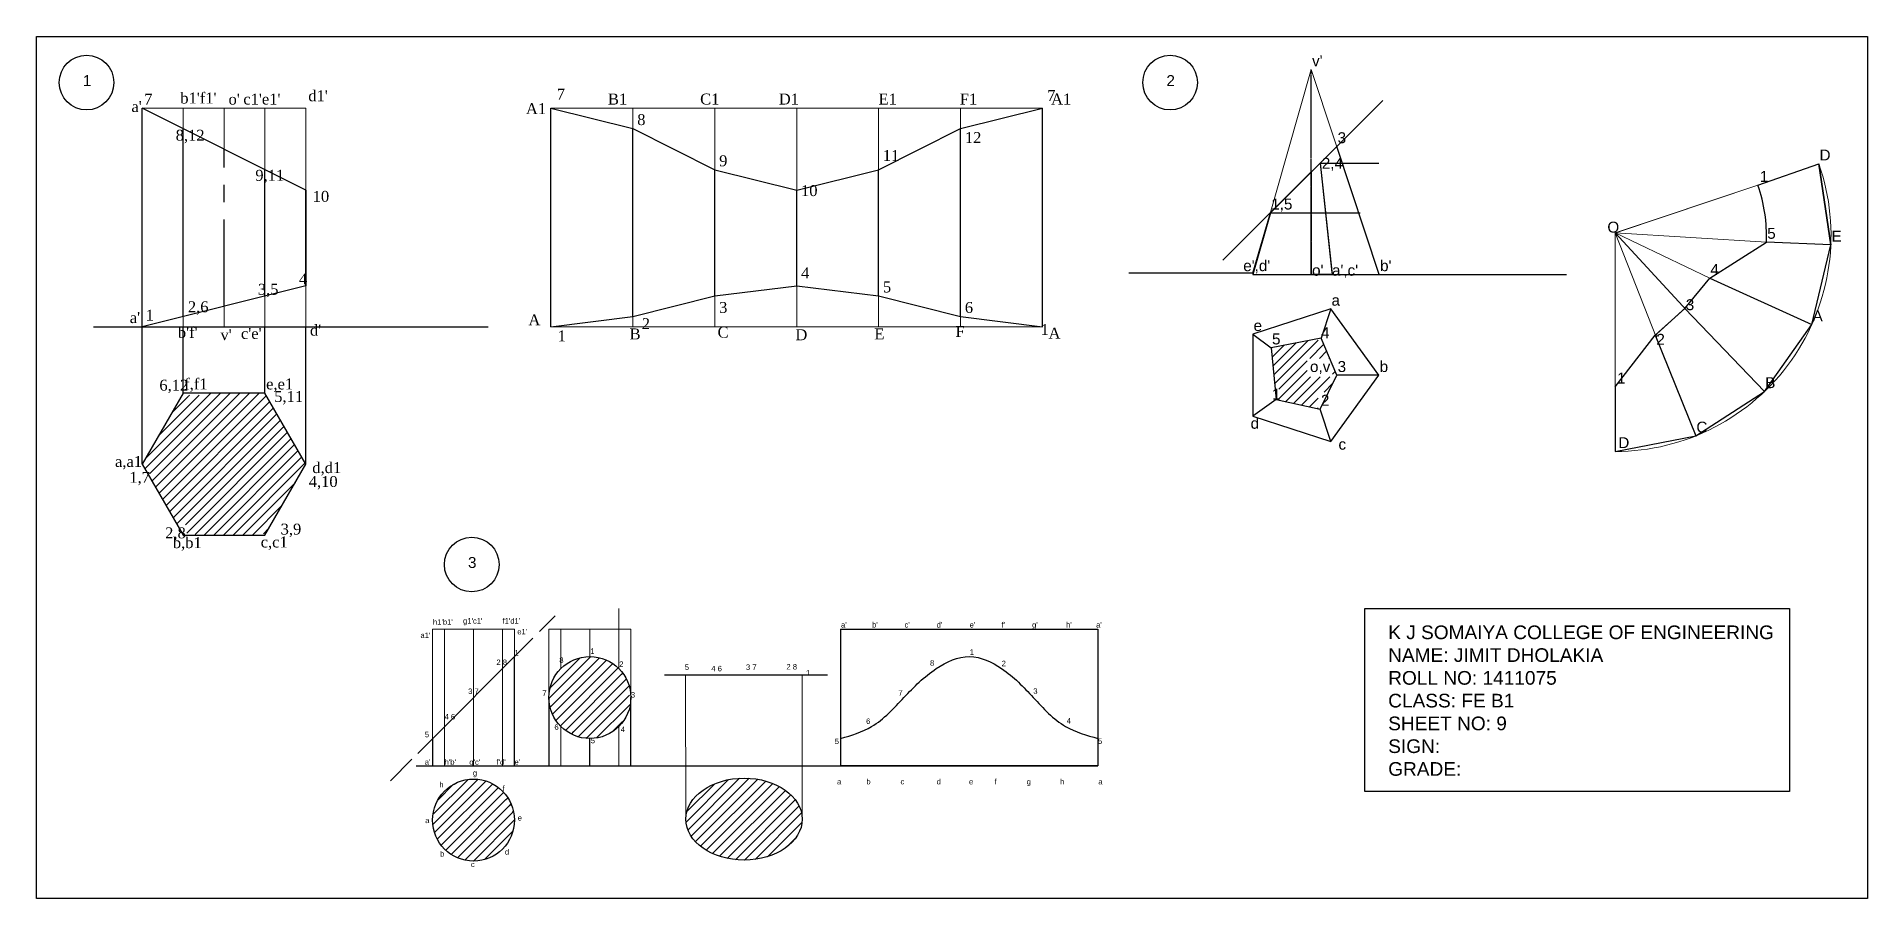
# Model space of a CAD drawing. Header units: millimetres. Extents: x 1564 to 2234, y 1641 to 1956.
import ezdxf

# ---------------------------------------------------------------- set-up
doc = ezdxf.new("R2010")
doc.units = ezdxf.units.MM
doc.linetypes.add('CENTER', pattern=[50.8, 31.75, -6.35, 6.35, -6.35])
doc.linetypes.add('CENTER2', pattern=[1.125, 0.75, -0.125, 0.125, -0.125])
doc.layers.add('AM_8', color=1, linetype='Continuous', lineweight=25)
doc.layers.add('thin', color=7, linetype='Continuous', lineweight=9)
doc.layers.add('center', color=7, linetype='CENTER')
doc.layers.add('centre', color=7, linetype='CENTER2')
doc.styles.get("Standard").update_dxf_attribs({"font": 'ARIAL.TTF'})
pattern_1 = [(45, (103.9152, 30.9328), (-1.767767, 1.767767), [])]

msp = doc.modelspace()

# ---------------------------------------------------------------- hatches: boundary and pattern name
at = {"layer": 'AM_8'}
h = msp.add_hatch(dxfattribs=at)
h.set_pattern_fill('_U', scale=2.5, angle=45, style=0, pattern_type=0)
h.set_pattern_definition([(45, (-16.8725, 0), (-1.767767, 1.767767), [])])
h.paths.add_polyline_path([(2037.04, 1826.08), (2033.27, 1826.08), (2033.27, 1820.07), (2034.07, 1820.07), (2033.97, 1819.87), (2018.82, 1823.18), (2018.82, 1828.32), (2017.36, 1828.32), (2016.05, 1842.32), (2016.79, 1842.46), (2020, 1842.46), (2020, 1843.07), (2033.27, 1845.56), (2033.27, 1844.77), (2034.79, 1844.77), (2037.46, 1838.42), (2029.26, 1838.42), (2029.26, 1831.63), (2038.46, 1831.63), (2038.46, 1836.05), (2039.37, 1833.89), (2039.37, 1832.34), (2040.02, 1832.34), (2040.07, 1832.22)])
h = msp.add_hatch(dxfattribs=at)
h.set_pattern_fill('_U', scale=2.5, angle=45, style=0, pattern_type=0)
h.set_pattern_definition([(45, (0, 0), (-1.767767, 1.767767), [])])
h.paths.add_polyline_path([(1647.79, 1774.2), (1644.95, 1774.2), (1644.95, 1773.73), (1624.4, 1773.73), (1624.4, 1773.95), (1618.87, 1773.95), (1618.87, 1777.53), (1615.33, 1777.53), (1605.25, 1794.98), (1605.25, 1797.86), (1603.59, 1797.86), (1602.52, 1799.71), (1616.9, 1824.61), (1619.67, 1824.61), (1619.67, 1824.96), (1626.34, 1824.96), (1626.34, 1825.69), (1646.93, 1825.69), (1646.93, 1825.06), (1647.89, 1825.06), (1649.9, 1821.57), (1649.9, 1820.45), (1650.55, 1820.45), (1662.52, 1799.71)])
h = msp.add_hatch(dxfattribs=at)
h.set_pattern_fill('_U', scale=2.5, angle=45, style=0, pattern_type=0)
h.set_pattern_definition(pattern_1)
edge = h.paths.add_edge_path()
edge.add_line((1777.55, 1704.1), (1777.29, 1704.1))
edge.add_line((1777.29, 1704.1), (1777.29, 1703.83))
edge.add_ellipse((1766.52, 1714.27), major_axis=(0, 15), ratio=0.999961, start_angle=188.19931, end_angle=225.8974, ccw=False)
edge.add_line((1768.66, 1699.43), (1768.66, 1700.03))
edge.add_line((1768.66, 1700.03), (1766.33, 1700.03))
edge.add_line((1766.33, 1700.03), (1766.33, 1699.27))
edge.add_ellipse((1766.52, 1714.27), major_axis=(0, 15), ratio=0.999961, start_angle=131.75582, end_angle=179.28645, ccw=False)
edge.add_line((1755.33, 1704.28), (1755.33, 1704.94))
edge.add_line((1755.33, 1704.94), (1754.78, 1704.94))
edge.add_ellipse((1766.52, 1714.27), major_axis=(0, 15), ratio=0.999961, start_angle=316.95476, end_angle=488.46916, ccw=False)
edge.add_line((1776.76, 1725.24), (1776.76, 1724.98))
edge.add_line((1776.76, 1724.98), (1777.03, 1724.98))
edge.add_ellipse((1766.52, 1714.27), major_axis=(0, 15), ratio=0.999961, start_angle=279.53883, end_angle=315.5446, ccw=False)
edge.add_line((1781.31, 1716.76), (1781.02, 1716.76))
edge.add_line((1781.02, 1716.76), (1781.02, 1713.71))
edge.add_line((1781.02, 1713.71), (1781.51, 1713.71))
edge.add_ellipse((1766.52, 1714.27), major_axis=(0, 15), ratio=0.999961, start_angle=227.32372, end_angle=267.86888, ccw=False)
h = msp.add_hatch(dxfattribs=at)
h.set_pattern_fill('_U', scale=2.5, angle=45, style=0, pattern_type=0)
h.set_pattern_definition(pattern_1)
edge = h.paths.add_edge_path()
edge.add_line((1734.01, 1679.48), (1735.02, 1679.48))
edge.add_arc((1723.9, 1669.41), 15, 6.60314, 42.18292, ccw=False)
edge.add_line((1738.81, 1671.14), (1738.76, 1671.14))
edge.add_line((1738.76, 1671.14), (1738.76, 1670.83))
edge.add_line((1738.76, 1670.83), (1738.84, 1670.83))
edge.add_arc((1723.9, 1669.41), 15, -312.35897, 5.43827, ccw=False)
edge.add_line((1734.01, 1680.5), (1734.01, 1679.48))
h = msp.add_hatch(dxfattribs=at)
h.set_pattern_fill('_U', scale=2.5, angle=45, style=0, pattern_type=0)
h.set_pattern_definition(pattern_1)
edge = h.paths.add_edge_path()
edge.add_ellipse((1822.99, 1669.76), major_axis=(21.28, 0), ratio=0.70492, start_angle=180.13291, end_angle=429.44224)
edge.add_ellipse((1822.99, 1669.76), major_axis=(21.28, 0), ratio=0.70492, start_angle=69.44224, end_angle=180.13291)

# ---------------------------------------------------------------- linework, layer by layer
for p, q in [((2056.95, 1932.81), (1998.36, 1874.33)), ((2040.07, 1915.97), (2056.95, 1932.81)), ((2040.46, 1916.35), (2056.95, 1932.81)), ((1602.52, 1849.99), (1602.52, 1929.99)), ((1662.52, 1899.99), (1602.52, 1929.99)), ((1752.25, 1849.99), (1752.25, 1929.99)), ((1752.25, 1929.99), (1782.25, 1922.49)), ((1902.25, 1922.49), (1932.25, 1929.99)), ((1932.25, 1849.99), (1932.25, 1929.99)), ((1617.52, 1853.74), (1617.52, 1922.49)), ((1782.25, 1853.74), (1782.25, 1922.49)), ((1782.25, 1922.49), (1812.25, 1907.42)), ((1872.25, 1907.42), (1902.25, 1922.49)), ((1902.25, 1853.74), (1902.25, 1922.49)), ((1998.36, 1874.33), (2040.46, 1916.35)), ((2033.97, 1909.88), (2040.46, 1916.35)), ((2040.07, 1915.97), (2033.97, 1909.88)), ((2055.64, 1869.13), (2040.07, 1915.97)), ((1647.52, 1861.24), (1647.52, 1907.49)), ((1812.25, 1861.24), (1812.25, 1907.42)), ((1812.25, 1907.42), (1842.25, 1899.99)), ((1842.34, 1899.99), (1872.25, 1907.42)), ((1872.25, 1861.24), (1872.25, 1907.42)), ((2030.72, 1906.63), (1998.36, 1874.33)), ((2015.76, 1891.7), (2030.72, 1906.63)), ((2033.97, 1909.88), (2038.4, 1869.13)), ((2033.97, 1909.88), (2055.49, 1909.88)), ((2194.32, 1901.78), (2216.6, 1909.63)), ((2221.02, 1879.96), (2216.6, 1909.63)), ((2216.6, 1909.63), (2221.02, 1879.96)), ((1662.52, 1899.99), (1662.52, 1864.99)), ((1662.52, 1864.99), (1662.52, 1899.99)), ((1842.25, 1864.99), (1842.25, 1899.99)), ((2015.76, 1891.7), (2009.32, 1869.13)), ((2015.76, 1891.7), (2009.32, 1869.13)), ((2009.32, 1869.54), (2015.76, 1891.7)), ((2015.76, 1891.7), (2048.62, 1891.7)), ((2176.65, 1867.71), (2197.41, 1880.98)), ((2221.02, 1879.96), (2197.41, 1880.98)), ((2214.06, 1850.78), (2221.02, 1879.96)), ((1662.52, 1864.99), (1602.52, 1849.99)), ((1812.25, 1861.24), (1842.25, 1864.99)), ((1842.25, 1864.99), (1872.25, 1861.24)), ((2009.32, 1869.13), (2055.64, 1869.13)), ((2009.32, 1869.13), (2030.72, 1869.13)), ((2009.32, 1869.13), (2055.64, 1869.13)), ((2038.4, 1869.13), (2030.72, 1869.13)), ((2167.59, 1856.71), (2176.65, 1867.71)), ((2176.65, 1867.71), (2214.06, 1850.78)), ((1782.25, 1853.74), (1812.25, 1861.24)), ((1872.25, 1861.24), (1902.25, 1853.74)), ((1752.25, 1849.99), (1782.25, 1853.74)), ((1902.25, 1853.74), (1932.25, 1849.99)), ((2037.85, 1856.49), (2034.37, 1845.77)), ((2156.72, 1846.88), (2167.59, 1856.71)), ((2196.73, 1826.29), (2167.59, 1856.71)), ((2196.73, 1826.29), (2214.06, 1850.78)), ((1602.52, 1799.71), (1602.52, 1849.99)), ((1602.52, 1849.99), (1662.52, 1849.99)), ((1617.52, 1825.69), (1617.52, 1849.99)), ((1647.52, 1825.69), (1647.52, 1849.99)), ((1662.52, 1799.71), (1662.52, 1849.99)), ((2009.32, 1847.22), (2016.05, 1842.32)), ((2034.37, 1845.77), (2016.05, 1842.32)), ((2040.07, 1832.22), (2034.37, 1845.77)), ((2142.06, 1827.97), (2156.72, 1846.88)), ((2156.72, 1846.88), (2171.52, 1810.03)), ((2016.05, 1842.32), (2017.82, 1823.39)), ((2033.97, 1819.87), (2040.07, 1832.22)), ((2055.48, 1832.22), (2040.07, 1832.22)), ((2142.06, 1827.97), (2142.06, 1804.33)), ((2171.52, 1810.03), (2196.73, 1826.29)), ((2171.52, 1810.03), (2196.73, 1826.29)), ((2017.82, 1823.39), (2009.32, 1817.22)), ((2017.82, 1823.39), (2033.97, 1819.87)), ((2037.85, 1807.95), (2033.97, 1819.87)), ((2142.06, 1804.33), (2171.52, 1810.03)), ((1748.1, 1738.47), (1753.83, 1744.19)), ((1858.35, 1739.27), (1858.35, 1689.27)), ((1858.35, 1739.27), (1952.6, 1739.27)), ((1952.6, 1739.27), (1952.6, 1689.27)), ((1703.46, 1693.82), (1745.64, 1736.01)), ((1738.9, 1689.27), (1738.9, 1729.27)), ((1793.83, 1722.63), (1853.49, 1722.63)), ((1751.52, 1714.27), (1751.52, 1689.27)), ((1781.52, 1689.27), (1781.52, 1714.27)), ((1708.9, 1699.27), (1708.9, 1689.27)), ((1766.52, 1689.27), (1766.52, 1699.27)), ((1701.32, 1691.69), (1693.51, 1683.84)), ((1708.9, 1689.27), (1738.9, 1689.27)), ((1708.9, 1689.27), (1738.9, 1689.27)), ((1751.52, 1689.27), (1781.52, 1689.27)), ((1858.35, 1689.27), (1952.6, 1689.27))]:
    msp.add_line(p, q)
at = {"color": 6}
for p, q in [((2009.32, 1869.54), (1963.96, 1869.54)), ((2009.32, 1869.13), (2055.64, 1869.13)), ((2055.64, 1869.13), (2124.18, 1869.13)), ((1584.74, 1849.99), (1634.74, 1849.99)), ((1602.52, 1849.99), (1662.52, 1849.99)), ((1634.74, 1849.99), (1729.29, 1849.99)), ((1702.87, 1689.27), (1836.84, 1689.27)), ((1794.37, 1689.27), (1880.14, 1689.27)), ((1952.6, 1689.27), (1858.35, 1689.27))]:
    msp.add_line(p, q, dxfattribs=at)
for points in [[(1563.87, 1956.17), (2234.41, 1956.17), (2234.41, 1640.76), (1563.87, 1640.76)], [(2009.32, 1847.22), (2009.32, 1817.22), (2037.85, 1807.95), (2055.48, 1832.22), (2037.85, 1856.49)], [(1617.52, 1773.73), (1647.52, 1773.73), (1662.52, 1799.71), (1647.52, 1825.69), (1617.52, 1825.69), (1602.52, 1799.71)], [(2050.31, 1746.89), (2205.89, 1746.89), (2205.89, 1679.82), (2050.31, 1679.82)]]:
    msp.add_lwpolyline(points, close=True)
for centre, radius in [((1582.17, 1939.36), 10), ((1979.04, 1939.36), 10), ((1723.24, 1762.96), 10), ((1723.9, 1669.41), 15)]:
    msp.add_circle(centre, radius)
msp.add_arc((2142.06, 1883.37), 55.4, 357.52673, 19.40874)
for centre, major_axis, ratio in [((1766.52, 1714.27), (0, -15), 0.999961), ((1822.99, 1669.76), (-21.28, 0), 0.70492)]:
    msp.add_ellipse(centre, major_axis=major_axis, ratio=ratio)
msp.add_spline([(1858.35, 1699.27), (1869.71, 1703.67), (1881.55, 1714.27), (1893.39, 1724.88), (1905.6, 1729.27), (1917.33, 1724.88), (1928.92, 1714.27), (1940.76, 1703.67), (1952.6, 1699.27)], degree=3)
at = {"layer": 'center'}
msp.add_line((1632.52, 1857.49), (1632.52, 1914.99), dxfattribs=at)
at = {"layer": 'centre'}
for p, q in [((2030.72, 1869.13), (2030.72, 1944.13)), ((2030.72, 1869.13), (2030.72, 1906.63)), ((2030.72, 1906.63), (2030.72, 1869.13))]:
    msp.add_line(p, q, dxfattribs=at)
at = {"layer": 'thin'}
for p, q in [((2030.72, 1944.13), (2009.32, 1869.13)), ((2055.64, 1869.13), (2030.72, 1944.13)), ((1602.52, 1929.99), (1662.52, 1929.99)), ((1617.52, 1922.49), (1617.52, 1929.99)), ((1632.52, 1914.99), (1632.52, 1929.99)), ((1647.52, 1907.49), (1647.52, 1929.99)), ((1662.52, 1899.99), (1662.52, 1929.99)), ((1932.25, 1929.99), (1752.25, 1929.99)), ((1782.25, 1922.49), (1782.25, 1929.99)), ((1812.25, 1907.42), (1812.25, 1929.99)), ((1842.34, 1899.99), (1842.34, 1929.99)), ((1872.25, 1907.42), (1872.25, 1929.99)), ((1902.25, 1922.49), (1902.25, 1929.99)), ((2038.3, 1869.85), (2033.97, 1909.88)), ((2142.06, 1884.31), (2194.32, 1901.78)), ((2194.32, 1901.78), (2143, 1884.63)), ((2142.06, 1827.97), (2142.06, 1884.31)), ((2142.06, 1884.31), (2157.12, 1845.88)), ((2142.06, 1884.31), (2168.31, 1855.96)), ((2142.06, 1884.31), (2176.65, 1867.71)), ((2176.65, 1867.71), (2142.06, 1884.31)), ((2142.06, 1884.31), (2197.41, 1880.98)), ((2176.65, 1867.71), (2197.41, 1880.98)), ((1662.52, 1864.99), (1662.52, 1849.99)), ((1842.25, 1864.99), (1842.25, 1849.99)), ((1632.52, 1857.49), (1632.52, 1849.99)), ((1647.52, 1861.24), (1647.52, 1849.99)), ((1812.25, 1861.24), (1812.25, 1849.99)), ((1872.25, 1861.24), (1872.25, 1849.99)), ((1617.52, 1853.74), (1617.52, 1849.9)), ((1782.25, 1853.74), (1782.25, 1849.99)), ((1902.25, 1853.74), (1902.25, 1849.99)), ((2157.29, 1847.39), (2167.89, 1857.07)), ((2167.89, 1856.4), (2167.59, 1856.71)), ((1752.25, 1849.99), (1932.25, 1849.99)), ((2156.72, 1846.88), (2157.12, 1845.88)), ((2157.12, 1845.88), (2157.29, 1847.39)), ((1777.13, 1739.27), (1777.13, 1746.83)), ((1708.9, 1739.27), (1738.9, 1739.27)), ((1708.9, 1739.27), (1708.9, 1689.27)), ((1713.3, 1689.27), (1713.3, 1739.27)), ((1723.9, 1689.27), (1723.9, 1739.27)), ((1734.51, 1689.27), (1734.51, 1739.27)), ((1738.9, 1739.27), (1738.9, 1689.27)), ((1751.52, 1689.27), (1751.52, 1739.27)), ((1751.52, 1739.27), (1781.52, 1739.27)), ((1755.91, 1724.88), (1755.91, 1739.27)), ((1766.52, 1739.27), (1766.52, 1729.27)), ((1777.13, 1739.27), (1777.13, 1724.88)), ((1781.52, 1739.27), (1781.52, 1689.27)), ((1801.54, 1722.63), (1801.71, 1669.72)), ((1844.23, 1722.63), (1844.27, 1669.77)), ((1755.91, 1689.27), (1755.91, 1703.67)), ((1777.13, 1703.67), (1777.13, 1689.27)), ((1766.52, 1699.27), (1766.52, 1689.27))]:
    msp.add_line(p, q, dxfattribs=at)
msp.add_arc((2142.06, 1883.37), 79.03, 270, 19.40874, dxfattribs=at)

# ---------------------------------------------------------------- texts
at = {"char_height": 4, "attachment_point": 1}
for s, insert in [("v'", (2031.01, 1949.33)), ('3', (2040.37, 1921.17)), ('2,4', (2034.58, 1911.83)), ('D', (2216.87, 1914.84)), ('1', (2194.99, 1907)), ('1,5', (2016.05, 1896.9)), ('O', (2139.17, 1888.45)), ('5', (2197.71, 1886.18)), ('E', (2221.29, 1885.16)), ("e',d'", (2005.8, 1874.33)), ("o'", (2031.01, 1872.66)), ("a',c'", (2038.3, 1872.66)), ("b'", (2055.93, 1874.33)), ('4', (2176.88, 1872.93)), ('a', (2038.14, 1861.69)), ('3', (2167.89, 1860.05)), ('e', (2009.61, 1852.42)), ('A', (2214.33, 1855.98)), ('5', (2016.35, 1847.53)), ('4', (2034.27, 1849.77)), ('2', (2157.12, 1847.39)), ('3', (2040.37, 1837.42)), ('b', (2055.78, 1837.42)), ('o,v', (2030.26, 1837.42)), ('1', (2142.73, 1833.19)), ('B', (2196.99, 1831.5)), ('1', (2016.35, 1827.32)), ('2', (2034.27, 1825.08)), ('d', (2008.52, 1816.65)), ('C', (2171.78, 1815.24)), ('c', (2040.69, 1808.98)), ('D', (2143.18, 1809.55))]:
    msp.add_mtext(s, dxfattribs=dict(at, insert=insert))
at = {"attachment_point": 1}
for s, width, gutter_width, heights, insert, char_height in [('1', 20.5426, 12.5, [0], (1580.8, 1942.09), 4), ('2', 20.5426, 12.5, [0], (1977.67, 1942.09), 4), ("{\\fTimes New Roman|b0|i0|c0|p18;   a'}", 10.843, 12.5, [9.21], (1594.06, 1932.61), 4), ('{\\fTimes New Roman|b0|i0|c0|p18;7}', 7.065, 12.5, [0], (1603.27, 1935.29), 4), ("{\\fTimes New Roman|b0|i0|c0|p18;b1'f1'}", 10.843, 12.5, [9.21], (1616.5, 1935.7), 4), ("{\\fTimes New Roman|b0|i0|c0|p18;o'}", 7.065, 12.5, [0], (1634.17, 1935.29), 4), ("{\\fTimes New Roman|b0|i0|c0|p18;c1'e1'}", 10.843, 12.5, [9.21], (1639.59, 1935.32), 4), ("{\\fTimes New Roman|b0|i0|c0|p18;  d1'}", 10.843, 12.5, [9.21], (1660.35, 1936.52), 4), ('{\\fTimes New Roman|b0|i0|c0|p18;  A1}', 10.843, 12.5, [9.21], (1740.07, 1931.81), 4), ('{\\fTimes New Roman|b0|i0|c0|p18; 7}', 10.843, 12.5, [9.21], (1752.87, 1937.15), 4), ('{\\fTimes New Roman|b0|i0|c0|p18;   B1}', 10.843, 12.5, [9.21], (1773.13, 1935.33), 4), ('{\\fTimes New Roman|b0|i0|c0|p18;   C1}', 10.843, 12.5, [9.21], (1806.89, 1935.33), 4), ('{\\fTimes New Roman|b0|i0|c0|p18;   D1}', 10.843, 12.5, [9.21], (1835.7, 1935.33), 4), ('{\\fTimes New Roman|b0|i0|c0|p18;   E1}', 10.843, 12.5, [9.21], (1867.71, 1935.33), 4), ('{\\fTimes New Roman|b0|i0|c0|p18;   F1}', 10.843, 12.5, [9.21], (1897.45, 1935.33), 4), ('{\\fTimes New Roman|b0|i0|c0|p18; 7}', 10.843, 12.5, [9.21], (1932.5, 1936.64), 4), ('{\\fTimes New Roman|b0|i0|c0|p18;  A1}', 10.843, 12.5, [9.21], (1932.41, 1935.33), 4), ('{\\fTimes New Roman|b0|i0|c0|p18; 8}', 10.843, 12.5, [9.21], (1782.34, 1927.8), 4), ('{\\fTimes New Roman|b0|i0|c0|p18;8,12}', 7.065, 12.5, [0], (1614.82, 1922.08), 4), ('{\\fTimes New Roman|b0|i0|c0|p18; 12}', 10.843, 12.5, [9.21], (1902.34, 1921.23), 4), ('{\\fTimes New Roman|b0|i0|c0|p18; 9}', 10.843, 12.5, [9.21], (1812.34, 1912.73), 4), ('{\\fTimes New Roman|b0|i0|c0|p18; 11}', 10.843, 12.5, [9.21], (1872.29, 1914.69), 4), ('{\\fTimes New Roman|b0|i0|c0|p18;9,11}', 7.065, 12.5, [0], (1643.97, 1907.42), 4), ('{\\fTimes New Roman|b0|i0|c0|p18;10}', 7.065, 12.5, [0], (1664.99, 1899.7), 4), ('{\\fTimes New Roman|b0|i0|c0|p18; 10}', 10.843, 12.5, [9.21], (1842.34, 1901.81), 4), ('{\\fTimes New Roman|b0|i0|c0|p18; 4}', 10.843, 12.5, [9.21], (1842.34, 1871.67), 4), ('{\\fTimes New Roman|b0|i0|c0|p18;3,5}', 7.065, 12.5, [0], (1644.91, 1865.7), 4), ('{\\fTimes New Roman|b0|i0|c0|p18;4}', 7.065, 12.5, [0], (1659.95, 1869.46), 4), ('{\\fTimes New Roman|b0|i0|c0|p18; 5}', 10.843, 12.5, [9.21], (1872.34, 1866.55), 4), ('{\\fTimes New Roman|b0|i0|c0|p18;2,6}', 7.065, 12.5, [0], (1619.29, 1859.29), 4), ('{\\fTimes New Roman|b0|i0|c0|p18; 3}', 10.843, 12.5, [9.21], (1812.34, 1859.05), 4), ('{\\fTimes New Roman|b0|i0|c0|p18; 6}', 10.843, 12.5, [9.21], (1902.34, 1859.05), 4), ("{\\fTimes New Roman|b0|i0|c0|p18;   a'}", 10.843, 12.5, [9.21], (1593.47, 1855.34), 4), ('{\\fTimes New Roman|b0|i0|c0|p18;1}', 7.065, 12.5, [0], (1603.83, 1856.24), 4), ("{\\fTimes New Roman|b0|i0|c0|p18;   d'}", 10.843, 12.5, [9.21], (1659.47, 1850.72), 4), ('{\\fTimes New Roman|b0|i0|c0|p18;   A}', 10.843, 12.5, [9.21], (1739.47, 1854.53), 4), ('{\\fTimes New Roman|b0|i0|c0|p18; 2}', 10.843, 12.5, [9.21], (1784, 1853.12), 4), ('{\\fTimes New Roman|b0|i0|c0|p18; 1}', 10.843, 12.5, [9.21], (1930.06, 1850.98), 4), ("{\\fTimes New Roman|b0|i0|c0|p18;b'f'}", 10.843, 12.5, [9.21], (1615.62, 1849.9), 4), ("{\\fTimes New Roman|b0|i0|c0|p18;v'}", 7.065, 12.5, [0], (1631.2, 1849.06), 4), ("{\\fTimes New Roman|b0|i0|c0|p18;c'e'}", 10.843, 12.5, [9.21], (1638.72, 1849.52), 4), ('{\\fTimes New Roman|b0|i0|c0|p18; 1}', 10.843, 12.5, [9.21], (1753.2, 1848.63), 4), ('{\\fTimes New Roman|b0|i0|c0|p18;   B}', 10.843, 12.5, [9.21], (1776.54, 1849.36), 4), ('{\\fTimes New Roman|b0|i0|c0|p18;   C}', 10.843, 12.5, [9.21], (1808.75, 1849.98), 4), ('{\\fTimes New Roman|b0|i0|c0|p18;   D}', 10.843, 12.5, [9.21], (1837.25, 1849.05), 4), ('{\\fTimes New Roman|b0|i0|c0|p18;   E}', 10.843, 12.5, [9.21], (1866.17, 1849.36), 4), ('{\\fTimes New Roman|b0|i0|c0|p18;   F}', 10.843, 12.5, [9.21], (1895.9, 1850.28), 4), ('{\\fTimes New Roman|b0|i0|c0|p18;   A}', 10.843, 12.5, [9.21], (1929.97, 1849.67), 4), ('{\\fTimes New Roman|b0|i0|c0|p18;6,12}', 7.065, 12.5, [0], (1608.84, 1830.6), 4), ('{\\fTimes New Roman|b0|i0|c0|p18;f,f1}', 10.843, 12.5, [9.21], (1617.93, 1831.04), 4), ('{\\fTimes New Roman|b0|i0|c0|p18;e,e1}', 10.843, 12.5, [9.21], (1647.93, 1831.04), 4), ('{\\fTimes New Roman|b0|i0|c0|p18;5,11}', 7.065, 12.5, [0], (1650.9, 1826.44), 4), ('{\\fTimes New Roman|b0|i0|c0|p18;a,a1}', 10.843, 12.5, [9.21], (1592.59, 1802.69), 4), ('{\\fTimes New Roman|b0|i0|c0|p18;d,d1}', 10.843, 12.5, [9.21], (1664.85, 1800.42), 4), ('{\\fTimes New Roman|b0|i0|c0|p18;1,7}', 7.065, 12.5, [0], (1597.82, 1796.86), 4), ('{\\fTimes New Roman|b0|i0|c0|p18;4,10}', 7.065, 12.5, [0], (1663.55, 1795.33), 4), ('{\\fTimes New Roman|b0|i0|c0|p18;3,9}', 7.065, 12.5, [0], (1653.25, 1777.92), 4), ('{\\fTimes New Roman|b0|i0|c0|p18;2,8}', 7.065, 12.5, [0], (1610.95, 1776.53), 4), ('{\\fTimes New Roman|b0|i0|c0|p18;b,b1}', 10.843, 12.5, [9.21], (1613.78, 1772.95), 4), ('{\\fTimes New Roman|b0|i0|c0|p18;c,c1}', 10.843, 12.5, [9.21], (1645.95, 1773.2), 4), ('3', 20.5426, 12.5, [0], (1721.87, 1765.7), 4), ("f1'd1'", 25.9425, 1, [0], (1734.51, 1743.32), 2), ("a1'", 25.9425, 1, [0], (1704.47, 1738.06), 2), ("h1'b1'", 25.9425, 1, [0], (1709.04, 1742.92), 2), ("g1'c1'", 25.9425, 1, [0], (1720.05, 1743.32), 2), ("e1'", 25.9425, 1, [0], (1739.93, 1739.37), 2), ('K J SOMAIYA COLLEGE OF ENGINEERING\\PNAME: JIMIT DHOLAKIA\\PROLL NO: 1411075\\PCLASS: FE B1\\PSHEET NO: 9\\PSIGN:\\PGRADE:', 182.7994, 12.5, [0], (2058.9, 1740.64), 5), ('1', 25.9425, 1, [0], (1738.9, 1731.65), 2), ('2 8', 25.9425, 1, [0], (1732.28, 1728.17), 2), ('5', 25.9425, 1, [0], (1801.27, 1726.38), 2), ('4 6', 25.9425, 1, [0], (1810.99, 1725.87), 2), ('3 7', 25.9425, 1, [0], (1823.68, 1726.37), 2), ('2 8', 25.9425, 1, [0], (1838.5, 1726.54), 2), ('1', 25.9425, 1, [0], (1845.65, 1724.31), 2), ('3 7', 25.9425, 1, [0], (1721.92, 1717.57), 2), ('4 6', 25.9425, 1, [0], (1713.3, 1708.25), 2), ('5', 25.9425, 1, [0], (1706.07, 1701.73), 2), ("a'", 25.9425, 1, [0], (1706.06, 1691.65), 2), ("h'b'", 25.9425, 1, [0], (1713.3, 1691.65), 2), ("g'c'", 25.9425, 1, [0], (1722.36, 1691.65), 2), ("f'd'", 25.9425, 1, [0], (1732.29, 1691.65), 2), ("e'", 25.9425, 1, [0], (1738.9, 1691.65), 2), ('h', 3.2607, 1, [0], (1711.4, 1683.35), 2), ('g', 3.2607, 1, [0], (1723.65, 1687.68), 2), ('f', 3.2607, 1, [0], (1734.51, 1682.02), 2), ('a', 3.2607, 1, [0], (1706.2, 1670.3), 2), ('e', 3.9397, 1, [0], (1738.81, 1671.09), 0.2), ('e', 3.2607, 1, [0], (1740.08, 1671.24), 2), ('b', 3.2607, 1, [0], (1711.65, 1658.01), 2), ('d', 3.2607, 1, [0], (1735.37, 1658.77), 2), ('c', 3.2607, 1, [0], (1722.94, 1654.21), 2)]:
    msp.add_mtext_dynamic_manual_height_columns(s, width=width, gutter_width=gutter_width, heights=heights, dxfattribs=dict(at, insert=insert, char_height=char_height))
at = {"char_height": 2, "width": 20.4, "attachment_point": 1}
for s, insert in [("{\\fArial|b0|i0|c0|p34;a'}", (1858.48, 1741.88)), ("{\\fArial|b0|i0|c0|p34;b'}", (1869.84, 1741.88)), ("{\\fArial|b0|i0|c0|p34;c'}", (1881.77, 1741.88)), ("{\\fArial|b0|i0|c0|p34;d'}", (1893.52, 1741.88)), ("{\\fArial|b0|i0|c0|p34;e'}", (1905.6, 1741.88)), ("{\\fArial|b0|i0|c0|p34;f'}", (1917.24, 1741.88)), ("{\\fArial|b0|i0|c0|p34;g'}", (1928.48, 1741.88)), ("{\\fArial|b0|i0|c0|p34;h'}", (1940.89, 1741.88)), ("{\\fArial|b0|i0|c0|p34;a'}", (1951.93, 1741.88)), ('{\\fArial|b0|i0|c0|p34;1}', (1766.65, 1732.26)), ('{\\fArial|b0|i0|c0|p34;1}', (1905.6, 1731.88)), ('{\\fArial|b0|i0|c0|p34;8}', (1755.32, 1728.94)), ('{\\fArial|b0|i0|c0|p34;2}', (1777.26, 1727.49)), ('{\\fArial|b0|i0|c0|p34;8}', (1891.09, 1727.91)), ('{\\fArial|b0|i0|c0|p34;2}', (1917.33, 1727.73)), ('{\\fArial|b0|i0|c0|p34;7}', (1749.11, 1716.88)), ('{\\fArial|b0|i0|c0|p34;7}', (1879.51, 1716.95)), ('{\\fArial|b0|i0|c0|p34;3}', (1928.92, 1717.64)), ('{\\fArial|b0|i0|c0|p34;3}', (1781.52, 1716.26)), ('{\\fArial|b0|i0|c0|p34;6}', (1753.51, 1704.44)), ('{\\fArial|b0|i0|c0|p34;4}', (1777.79, 1703.6)), ('{\\fArial|b0|i0|c0|p34;6}', (1867.67, 1706.6)), ('{\\fArial|b0|i0|c0|p34;4}', (1941.14, 1706.73)), ('{\\fArial|b0|i0|c0|p34;5}', (1766.83, 1699.53)), ('{\\fArial|b0|i0|c0|p34;5}', (1856.18, 1699.24)), ('{\\fArial|b0|i0|c0|p34;5}', (1952.6, 1699.27)), ('{\\fArial|b0|i0|c0|p34;a}', (1857.04, 1684.48)), ('{\\fArial|b0|i0|c0|p34;b}', (1867.78, 1684.48)), ('{\\fArial|b0|i0|c0|p34;c}', (1880.27, 1684.48)), ('{\\fArial|b0|i0|c0|p34;d}', (1893.52, 1684.48)), ('{\\fArial|b0|i0|c0|p34;e}', (1905.36, 1684.48)), ('{\\fArial|b0|i0|c0|p34;f}', (1914.68, 1684.48)), ('{\\fArial|b0|i0|c0|p34;g}', (1926.51, 1684.48)), ('{\\fArial|b0|i0|c0|p34;h}', (1938.72, 1684.48)), ('{\\fArial|b0|i0|c0|p34;a}', (1952.73, 1684.48))]:
    msp.add_mtext(s, dxfattribs=dict(at, insert=insert))

doc.saveas('drawing.dxf')
